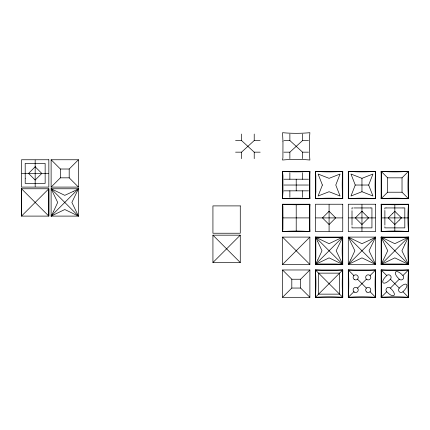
<?xml version="1.0" encoding="UTF-8"?>
<svg xmlns="http://www.w3.org/2000/svg" width="430" height="430" viewBox="0 0 430 430"><rect width="100%" height="100%" fill="white"/><g stroke="black" fill="none" stroke-linecap="round" stroke-linejoin="round"><path stroke-width="0.64" d="M282.956 217.902L282.908 206.486L282.542 204.234L309.885 204.234L309.885 231.571L282.542 231.571L282.542 204.234C291.594 204.906 300.833 204.906 309.885 204.234C309.122 213.275 309.122 222.53 309.885 231.571C300.839 230.872 291.594 230.905 282.542 231.571L282.908 229.314L282.956 217.902L309.471 217.902M381.571 217.902L381.523 206.486L381.163 204.234L408.5 204.234L408.5 231.571L381.163 231.571L381.163 204.234C390.204 204.922 399.454 204.922 408.5 204.234C407.737 213.275 407.737 222.53 408.5 231.571C399.454 230.878 390.204 230.878 381.163 231.571L381.523 229.314L381.571 217.902L408.091 217.902M394.831 211.318L401.486 217.902M352.009 225.11L352.009 210.689M384.882 225.11L384.882 211.173M351.998 226.777L351.976 227.884L371.939 227.884L371.939 207.916L370.692 207.943M384.871 226.777L384.85 227.884L404.813 227.884L404.813 207.916L403.082 207.948M317.781 241.638L315.416 237.102L329.084 243.681L342.753 237.102L336.179 250.771L342.753 264.439L329.084 257.866L315.416 264.439L315.835 257.618L315.83 241.644L315.416 237.102L342.753 237.102L342.753 264.439L315.416 264.439L315.416 237.102C324.462 237.795 333.712 237.795 342.753 237.102C341.99 246.143 341.99 255.399 342.753 264.439L335.932 264.025L319.958 264.031L315.416 264.439L317.824 259.811M315.416 297.313C316.088 288.267 316.088 279.022 315.416 269.975L342.753 269.975L342.753 297.313L315.416 297.313L315.416 269.975C324.462 270.663 333.712 270.663 342.753 269.975C342.049 279.022 342.054 288.272 342.753 297.313C333.712 296.625 324.462 296.625 315.416 297.313L342.753 269.975M348.289 297.313C348.961 288.267 348.961 279.022 348.289 269.975L375.627 269.975L375.627 297.313L348.289 297.313L348.289 269.975C357.335 270.647 366.58 270.647 375.627 269.975C374.912 279.022 374.912 288.267 375.627 297.313C366.58 296.641 357.335 296.641 348.289 297.313L353.868 291.733M381.163 198.698C381.835 189.651 381.835 180.406 381.163 171.36L408.5 171.36L408.5 198.698L381.163 198.698L381.163 171.36C390.204 172.048 399.454 172.048 408.5 171.36C407.807 180.401 407.758 189.657 408.5 198.698C399.454 198.01 390.204 198.01 381.163 198.698L387.634 192.221L387.634 177.832L381.163 171.36M404.625 244.95L401.926 250.771L408.5 264.439L394.831 257.866L381.163 264.439L381.577 257.618L381.577 241.644L381.163 237.102L408.5 237.102L408.5 264.439L381.163 264.439L381.163 237.102C390.204 237.795 399.454 237.795 408.5 237.102C407.737 246.143 407.737 255.399 408.5 264.439L401.679 264.025L385.699 264.031L381.163 264.439L387.736 250.771L381.163 237.102L394.831 243.681L408.5 237.102L404.963 244.202M381.163 297.313C381.835 288.267 381.835 279.022 381.163 269.975L408.5 269.975L408.5 297.313L381.163 297.313L381.163 269.975C390.204 270.663 399.454 270.663 408.5 269.975C407.801 279.022 407.796 288.267 408.5 297.313C399.454 296.625 390.204 296.625 381.163 297.313L386.742 291.733A2.569 2.569 0 0 1 386.742 288.105A2.569 2.569 0 0 1 390.375 288.105L399.287 279.188A2.569 2.569 0 0 0 402.921 279.188A2.569 2.569 0 0 0 402.921 275.555L408.5 269.975M355.261 185.029L350.982 196.005L361.958 191.721L372.939 196.005L368.655 185.029L372.939 174.048L361.958 178.332L350.982 174.048L355.261 185.029L368.655 185.029M317.867 259.715L321.995 250.771L317.867 241.832M350.74 259.715L354.863 250.771L348.289 237.102L348.289 264.439L375.627 264.439L375.627 237.102L348.289 237.102L361.958 243.681L370.805 239.596M350.697 259.811L348.289 264.439L361.958 257.866L375.627 264.439L369.053 250.771L375.627 237.102L370.993 239.51M404.84 244.487L404.711 244.767M53.39 211.759L57.69 202.433L51.116 188.765L78.454 188.765L78.454 216.102L51.116 216.102L51.116 188.765L64.785 195.338L73.729 191.21M53.298 211.952L51.116 216.102L64.785 209.523L78.454 216.102L71.88 202.433L78.454 188.765L73.82 191.167M386.742 275.555C379.212 282.537 383.388 286.719 390.375 279.188A2.569 2.569 0 0 0 390.375 275.555A2.569 2.569 0 0 0 386.742 275.555L381.163 269.975M402.921 291.733C410.451 284.751 406.269 280.575 399.287 288.105A2.569 2.569 0 0 0 399.287 291.733A2.569 2.569 0 0 0 402.921 291.733L408.5 297.313M51.116 216.102L78.454 188.765M408.5 237.102L381.163 264.439M51.116 187.093L60.377 177.832L60.377 169.017L51.116 159.756L78.454 159.756L78.454 187.093L51.116 187.093L51.116 159.756M60.377 169.017L69.192 169.017L78.454 159.756M212.931 262.51L240.273 235.172L240.273 262.51L212.931 262.51L212.931 235.172L240.273 235.172M282.542 264.439L309.885 237.102L282.542 237.102L282.542 264.439L309.885 264.439L309.885 237.102M282.542 297.313L291.809 288.052L291.809 279.237L282.542 269.975L309.885 269.975L309.885 297.313L282.542 297.313L282.542 269.975M309.885 297.313L300.624 288.052L300.624 279.237L309.885 269.975M315.416 264.439L342.753 237.102M387.634 177.832L402.023 177.832L408.5 171.36M392.574 213.527L388.199 217.902L390.365 220.063L394.831 224.53L399.207 220.155M392.665 213.436L394.831 211.27M348.289 264.439L375.627 237.102M399.25 220.112L401.459 217.902M357.502 288.105L366.419 279.188M370.047 275.555L375.627 269.975M235.57 152.166L241.526 152.166L254.221 140.546L260.177 140.546M283.913 152.166L289.868 152.166L302.564 140.546L308.514 140.546M370.558 207.943L370.208 207.948M402.942 207.948L387.065 207.948M369.655 207.948L354.191 207.948M235.57 140.546L241.526 140.546L254.221 152.166L260.177 152.166M283.913 140.546L289.868 140.546L302.564 152.166L308.514 152.166M21.908 173.424L48.429 173.424M60.377 177.832L69.192 177.832L78.454 187.093M283.913 179.219L308.514 179.219M283.913 185.029L308.514 185.029M283.913 190.839L308.514 190.839M387.634 192.221L402.023 192.221L408.5 198.698M315.83 217.902L342.344 217.902M348.698 217.902L375.218 217.902M291.809 279.237L300.624 279.237M291.809 288.052L300.624 288.052M386.651 207.948L386.167 207.943M386.027 207.943L384.85 207.916L384.871 209.028M353.154 207.943L351.976 207.916L351.998 209.028M402.921 275.555C395.939 268.024 391.757 272.206 399.287 279.188M386.742 291.733C393.724 299.264 397.9 295.087 390.375 288.105M381.163 237.102L408.5 264.439M348.289 237.102L375.627 264.439M390.375 279.188L399.287 288.105M315.416 237.102L342.753 264.439M348.289 269.975L353.868 275.555M357.502 279.188L366.419 288.105M370.047 291.733L375.627 297.313M282.542 237.102L309.885 264.439M315.416 269.975L342.753 297.313M212.931 235.172L240.273 262.51M51.116 188.765L78.454 216.102M384.882 210.549L384.882 210.275M402.023 177.832L402.023 192.221M394.831 204.642L394.831 231.157M361.958 178.332L361.958 191.721M361.958 204.642L361.958 231.157M329.084 204.642L329.084 231.157M302.564 134.053L302.564 140.546M302.564 152.166L302.564 158.659M302.564 172.726L302.564 179.219M302.564 190.839L302.564 197.332M296.216 179.219L296.216 190.839M296.216 204.642L296.216 231.157M289.868 134.053L289.868 140.546M289.868 152.166L289.868 158.659M289.868 172.726L289.868 179.219M289.868 190.839L289.868 197.332M254.221 134.053L254.221 140.546M254.221 152.166L254.221 158.659M241.526 134.053L241.526 140.546M241.526 152.166L241.526 158.659M69.192 169.017L69.192 177.832M35.169 160.164L35.169 186.684M21.5 188.759L21.5 216.102L48.837 216.102L48.837 188.759L21.5 188.759L21.5 216.102L48.837 188.759L48.837 216.102L21.5 188.759M25.225 178.697L25.187 183.411L45.15 183.411L45.15 163.443L25.187 163.443L25.225 178.697M282.962 191.877L282.542 198.698L309.885 198.698L309.885 171.36L282.542 171.36L282.542 198.698C291.594 198.031 300.839 197.999 309.885 198.698C309.192 189.651 309.138 180.401 309.885 171.36C300.839 172.027 291.588 172.054 282.542 171.36L282.956 175.897L282.962 191.877M282.967 141.787L282.908 157.767L282.542 160.025C291.583 159.181 300.844 159.175 309.885 160.025C309.165 150.978 309.159 141.733 309.885 132.687C300.844 133.531 291.583 133.52 282.542 132.687L282.967 141.787M315.835 191.877L315.416 198.698L342.753 198.698L342.753 171.36L315.416 171.36L315.416 198.698C324.462 198.01 333.712 198.01 342.753 198.698C342.06 189.651 342.011 180.401 342.753 171.36C333.712 172.048 324.462 172.048 315.416 171.36L315.83 175.897L315.835 191.877M348.703 191.877L348.289 198.698L375.627 198.698L375.627 171.36L348.289 171.36L348.289 198.698C357.335 198.026 366.58 198.026 375.627 198.698C374.885 189.657 374.933 180.401 375.627 171.36C366.58 172.032 357.335 172.032 348.289 171.36L348.703 175.897L348.703 191.877M322.392 185.029L318.109 196.005L329.084 191.721L340.065 196.005L335.782 185.029L340.065 174.048L329.084 178.332L318.109 174.048L322.392 185.029M35.169 166.797L28.541 173.424L35.169 180.057L41.801 173.424L35.169 166.797M329.084 211.27L322.457 217.902L329.084 224.53L335.717 217.902L329.084 211.27M361.958 211.27L355.331 217.902L361.958 224.53L368.591 217.902L361.958 211.27M48.837 159.756L21.5 159.756L21.5 187.093L48.837 187.093L48.837 159.756M342.753 204.234L315.416 204.234L315.416 231.571L342.753 231.571L342.753 204.234M375.627 204.234L348.289 204.234L348.289 231.571L375.627 231.571L375.627 204.234M240.273 205.9L212.931 205.9L212.931 233.237L240.273 233.237L240.273 205.9M339.587 273.141L318.582 273.141L318.582 294.147L339.587 294.147L339.587 273.141M354.282 279.521A2.569 2.569 0 0 0 358.249 277.511A2.569 2.569 0 0 0 354.524 275.082A2.569 2.569 0 0 0 354.282 279.521M366.908 279.57A2.569 2.569 0 0 0 370.8 277.42A2.569 2.569 0 0 0 366.989 275.125A2.569 2.569 0 0 0 366.908 279.57M366.828 292.067A2.569 2.569 0 0 0 370.794 290.056A2.569 2.569 0 0 0 367.069 287.627A2.569 2.569 0 0 0 366.828 292.067M354.363 292.12A2.569 2.569 0 0 0 358.254 289.965A2.569 2.569 0 0 0 354.444 287.67A2.569 2.569 0 0 0 354.363 292.12"/></g></svg>
